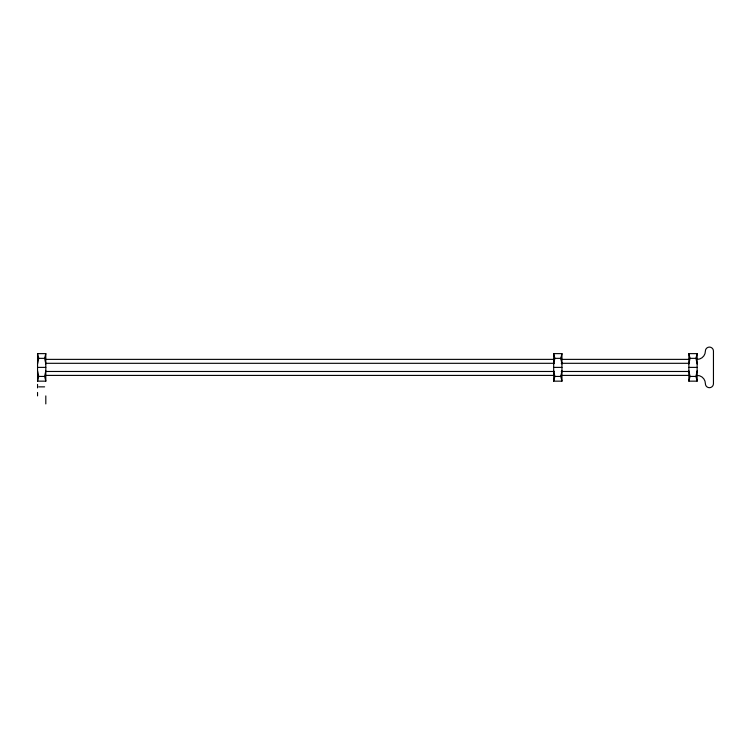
<?xml version="1.0" encoding="UTF-8"?>
<svg xmlns="http://www.w3.org/2000/svg" width="751" height="751" viewBox="0 0 751 751"><rect width="100%" height="100%" fill="white"/><g stroke="black" fill="none" stroke-linecap="round" stroke-linejoin="round"><path stroke-width="1.13" d="M37.55 363.935L38.733 358.349L37.55 353.627L45.811 353.627L45.811 381.151L37.55 381.151L37.55 353.627M45.811 381.151L44.628 376.429L45.811 370.844M553.694 363.935L554.867 358.349L553.694 353.627L561.955 353.627L561.955 381.151L553.694 381.151L553.694 353.627M561.955 381.151L560.772 376.429L561.955 370.844M688.874 363.935L690.047 358.349L688.874 353.627L697.135 353.627L697.135 381.151L688.874 381.151L688.874 353.627M697.135 381.151L695.952 376.429L697.135 370.844M37.55 381.151L38.733 376.429L37.55 370.844M45.811 363.935L44.628 358.349L45.811 353.627M553.694 381.151L554.867 376.429L553.694 370.844M561.955 363.935L560.772 358.349L561.955 353.627M688.874 381.151L690.047 376.429L688.874 370.844M697.135 363.935L695.952 358.349L697.135 353.627M38.733 358.349L44.628 358.349M554.867 358.349L560.772 358.349M690.047 358.349L695.952 358.349M45.755 359.372L554.2 359.372M561.232 359.372L688.93 359.372M45.755 363.306L554.2 363.306M561.232 363.306L688.93 363.306M37.55 367.389L45.811 367.389M553.694 367.389L561.955 367.389M688.874 367.389L697.135 367.389M45.755 371.473L554.2 371.473M561.232 371.473L688.93 371.473M45.755 375.406L554.2 375.406M561.232 375.406L688.93 375.406M38.733 376.429L44.628 376.429M554.867 376.429L560.772 376.429M690.047 376.429L695.952 376.429M38.733 386.859L44.628 386.859M45.811 395.899L45.811 403.916M37.55 384.399L37.55 387.891M37.55 392.444L37.55 395.899M697.135 359.372A8.261 8.261 0 0 0 705.386 351.121A4.027 4.027 0 0 1 709.423 347.084A4.027 4.027 0 0 1 713.45 351.121L713.45 383.658A4.027 4.027 0 0 1 709.423 387.694A4.027 4.027 0 0 1 705.386 383.658A8.261 8.261 0 0 0 697.135 375.406"/></g></svg>
